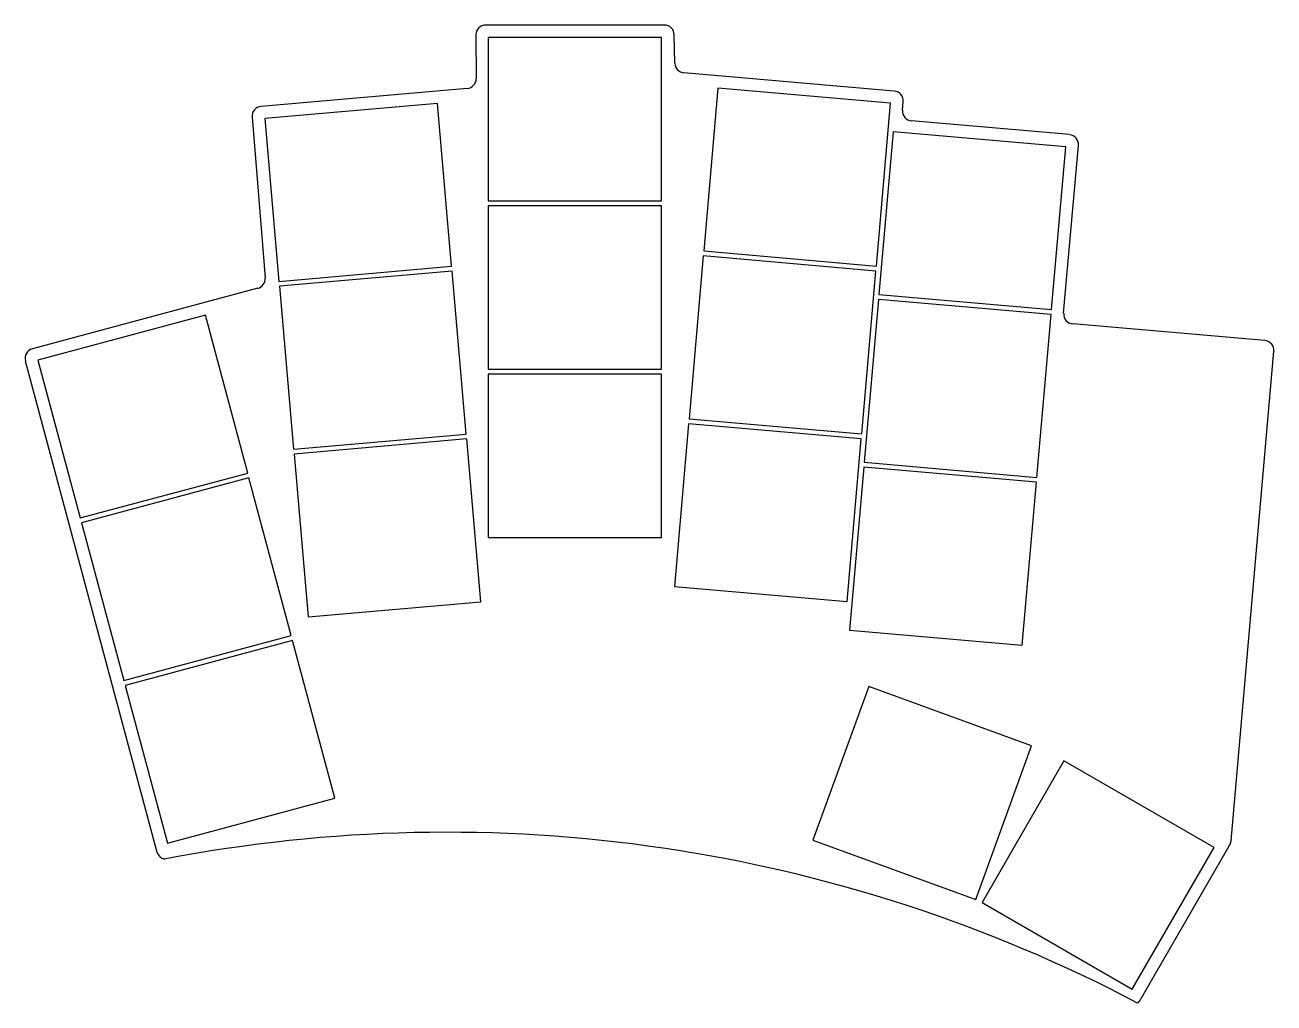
# Model space of a CAD drawing. Header units: millimetres. Extents: x 129 to 255, y -176 to -78.
import ezdxf

# ---------------------------------------------------------------- set-up
doc = ezdxf.new("R2010")
doc.units = ezdxf.units.MM

msp = doc.modelspace()

# ---------------------------------------------------------------- linework, layer by layer
for p, q in [((193.85, -77.63), (175.83, -77.63)), ((174.83, -78.63), (174.86, -83.03)), ((193.57, -78.88), (176.07, -78.88)), ((176.07, -78.88), (176.07, -95.38)), ((193.57, -95.38), (193.57, -78.88)), ((194.92, -81.48), (194.85, -78.6)), ((217.06, -84.31), (195.84, -82.45)), ((173.95, -84.04), (153.14, -85.86)), ((199.27, -84.01), (197.83, -100.44)), ((216.7, -85.53), (199.27, -84.01)), ((170.94, -85.55), (153.51, -87.08)), ((172.38, -101.99), (170.94, -85.55)), ((215.27, -101.97), (216.7, -85.53)), ((217.9, -86.22), (217.97, -85.39)), ((152.23, -86.93), (153.55, -103.17)), ((153.51, -87.08), (154.94, -103.52)), ((234.75, -88.7), (218.81, -87.31)), ((216.96, -88.4), (215.52, -104.84)), ((234.39, -89.92), (216.96, -88.4)), ((232.95, -106.36), (234.39, -89.92)), ((234.17, -106.72), (235.66, -89.78)), ((176.07, -95.38), (193.57, -95.38)), ((193.57, -95.88), (176.07, -95.88)), ((176.07, -95.88), (176.07, -112.38)), ((193.57, -112.38), (193.57, -95.88)), ((197.83, -100.44), (215.27, -101.97)), ((154.94, -103.52), (172.38, -101.99)), ((197.79, -100.94), (196.35, -117.38)), ((215.22, -102.47), (197.79, -100.94)), ((172.42, -102.49), (154.99, -104.01)), ((173.86, -118.93), (172.42, -102.49)), ((213.79, -118.9), (215.22, -102.47)), ((152.81, -104.21), (130.05, -110.31)), ((154.99, -104.01), (156.43, -120.45)), ((215.47, -105.33), (214.04, -121.77)), ((232.91, -106.86), (215.47, -105.33)), ((215.52, -104.84), (232.95, -106.36)), ((147.52, -106.92), (130.61, -111.45)), ((151.79, -122.86), (147.52, -106.92)), ((231.47, -123.3), (232.91, -106.86)), ((254.49, -109.49), (235.08, -107.8)), ((251.08, -159.99), (255.4, -110.57)), ((129.34, -111.54), (142.63, -161.13)), ((130.61, -111.45), (134.88, -127.39)), ((176.07, -112.38), (193.57, -112.38)), ((193.57, -112.88), (176.07, -112.88)), ((176.07, -112.88), (176.07, -129.38)), ((193.57, -129.38), (193.57, -112.88)), ((196.31, -117.88), (194.87, -134.31)), ((213.74, -119.4), (196.31, -117.88)), ((196.35, -117.38), (213.79, -118.9)), ((156.43, -120.45), (173.86, -118.93)), ((173.9, -119.42), (156.47, -120.95)), ((175.34, -135.86), (173.9, -119.42)), ((212.3, -135.84), (213.74, -119.4)), ((156.47, -120.95), (157.91, -137.39)), ((213.99, -122.27), (212.55, -138.71)), ((231.43, -123.79), (213.99, -122.27)), ((214.04, -121.77), (231.47, -123.3)), ((134.88, -127.39), (151.79, -122.86)), ((151.92, -123.35), (135.01, -127.88)), ((156.19, -139.28), (151.92, -123.35)), ((229.99, -140.23), (231.43, -123.79)), ((135.01, -127.88), (139.28, -143.81)), ((176.07, -129.38), (193.57, -129.38)), ((194.87, -134.31), (212.3, -135.84)), ((157.91, -137.39), (175.34, -135.86)), ((212.55, -138.71), (229.99, -140.23)), ((139.28, -143.81), (156.19, -139.28)), ((156.32, -139.77), (139.41, -144.3)), ((160.59, -155.7), (156.32, -139.77)), ((139.41, -144.3), (143.68, -160.23)), ((214.5, -144.41), (208.85, -159.92)), ((230.94, -150.4), (214.5, -144.41)), ((225.3, -165.9), (230.94, -150.4)), ((234.2, -151.92), (225.95, -166.21)), ((249.35, -160.67), (234.2, -151.92)), ((143.68, -160.23), (160.59, -155.7)), ((208.85, -159.92), (225.3, -165.9)), ((241.1, -174.96), (249.35, -160.67)), ((241.9, -176.07), (250.95, -160.4)), ((225.95, -166.21), (241.1, -174.96))]:
    msp.add_line(p, q)
for centre, radius, start, end in [((175.83, -78.63), 1, 90, 180.3689), ((193.85, -78.63), 1, 1.4863, 90), ((195.92, -81.46), 1, 181.4863, 265), ((173.86, -83.04), 1, 275, 0.3689), ((216.98, -85.3), 1, 355, 85), ((153.23, -86.85), 1, 95, 184.6388), ((218.9, -86.31), 1, 175, 265), ((234.66, -89.7), 1, 355, 85), ((152.55, -103.25), 1, 285, 4.6388), ((235.17, -106.81), 1, 175, 265.0252), ((254.41, -110.49), 1, 355, 85.0252), ((130.31, -111.28), 1, 105, 195), ((171.82, -309.13), 150, 422.2596, 460.9318), ((250.08, -159.9), 1, 330, 355), ((143.6, -160.87), 1, 195, 257.4182), ((241.04, -175.57), 1, 307.4398, 330)]:
    msp.add_arc(centre, radius, start, end)

doc.saveas('drawing.dxf')
